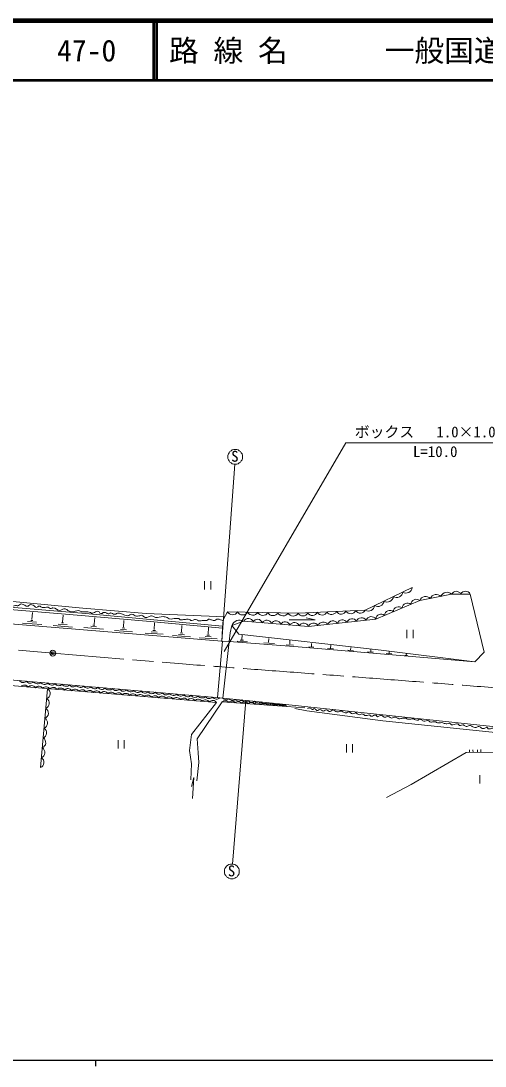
# Model space of a CAD drawing. Units: millimetres, scale not verified. Extents: x 40000 to 680000, y 20000 to 380000.
# Drawn here: x 155427 to 233628, y 204000 to 380000 of the extents above; entities that cross this region are included whole.
import ezdxf
from ezdxf.enums import TextEntityAlignment as Align

# ---------------------------------------------------------------- set-up
doc = ezdxf.new("R2010")
doc.units = ezdxf.units.MM
doc.header["$LTSCALE"] = 1000
doc.header["$PDMODE"] = 32
doc.header["$PDSIZE"] = 500
doc.linetypes.add('CHAIN', pattern=[18.5, 12, -1.5, 3.5, -1.5])
for name, color, linetype, lineweight in [('M-BGD', 7, 'Continuous', 13), ('M-BMK', 2, 'CHAIN', 13), ('M-BMK-SRVR', 3, 'Continuous', 13), ('M-STR-HTXT', 7, 'Continuous', 13), ('M-TTL', 2, 'Continuous', 140), ('M-TTL-BAND', 7, 'Continuous', 25), ('M-TTL-LINE', 7, 'Continuous', 50)]:
    doc.layers.add(name, color=color, linetype=linetype, lineweight=lineweight)
doc.layers.add('M-TTL-TXT', color=7, linetype='Continuous')
doc.styles.add('ＭＳ ゴシック', font='')
doc.styles.get('ＭＳ ゴシック').set_extended_font_data('MS Gothic')

msp = doc.modelspace()

# ---------------------------------------------------------------- linework, layer by layer
at = {"layer": 'M-BGD'}
for p, q in [((189263, 275559), (191486, 305343)), ((186376, 284237), (186376, 285636)), ((187425, 284237), (187425, 285636)), ((189263, 275558), (86983, 283856)), ((233476, 273687), (231116, 283482)), ((133712, 282996), (165670, 280245)), ((165592, 279885), (133963, 282580)), ((165883, 281138), (153468, 282311)), ((157283, 279201), (157373, 280368)), ((162453, 278781), (162544, 279949)), ((176595, 278937), (165592, 279885)), ((165670, 280245), (176564, 279271)), ((176547, 280185), (165883, 281138)), ((189759, 279654), (176547, 280185)), ((190218, 280519), (189502, 279171)), ((155720, 278596), (158944, 278339)), ((156560, 278840), (158061, 278756)), ((157096, 279048), (157443, 279041)), ((160890, 278177), (164114, 277920)), ((161731, 278420), (163232, 278337)), ((162266, 278629), (162613, 278622)), ((167567, 278264), (167880, 278233)), ((167744, 278431), (167859, 279515)), ((172697, 277914), (172774, 279033)), ((189396, 278101), (176564, 279271)), ((176595, 278937), (189362, 277760)), ((177865, 277494), (177941, 278613)), ((182462, 277077), (182538, 278196)), ((189502, 279171), (189362, 277760)), ((190947, 278166), (190681, 276962)), ((192135, 276759), (190947, 278166)), ((200633, 279174), (204980, 279159)), ((204980, 279159), (203481, 279464)), ((166024, 277868), (169360, 277576)), ((167202, 278076), (168182, 277983)), ((171189, 277337), (174247, 277142)), ((172218, 277532), (173205, 277476)), ((172482, 277775), (172933, 277761)), ((176357, 276918), (179415, 276723)), ((177385, 277112), (178372, 277057)), ((177649, 277355), (178101, 277342)), ((180954, 276501), (184012, 276306)), ((181982, 276695), (182969, 276640)), ((182247, 276938), (182698, 276925)), ((186468, 276331), (187455, 276276)), ((186732, 276575), (187184, 276561)), ((186947, 276714), (187024, 277832)), ((189362, 277760), (189263, 275558)), ((190681, 276962), (190493, 275476)), ((216105, 274051), (192135, 276759)), ((192665, 275833), (192693, 276556)), ((220466, 276057), (220466, 277457)), ((221516, 276057), (221516, 277457)), ((185439, 276137), (188497, 275942)), ((188555, 266060), (189363, 275552)), ((190493, 275476), (189175, 275565)), ((189463, 265977), (190493, 275476)), ((190493, 275476), (202117, 274610)), ((191887, 275569), (193610, 275451)), ((192367, 275729), (192950, 275701)), ((196342, 275284), (198169, 275173)), ((197148, 275381), (197189, 276014)), ((200094, 274951), (201338, 274874)), ((200706, 275034), (200734, 275659)), ((202117, 274610), (231904, 272092)), ((203957, 274595), (204768, 274530)), ((204369, 274650), (204406, 275188)), ((207594, 274382), (207635, 274877)), ((207098, 274340), (208071, 274257)), ((210526, 274025), (211471, 273932)), ((210980, 274057), (211022, 274507)), ((213806, 273770), (214826, 273682)), ((214358, 273830), (214395, 274169)), ((231904, 272092), (216105, 274051)), ((216966, 273492), (217893, 273395)), ((217443, 273511), (217462, 273803)), ((220112, 273166), (220560, 273125)), ((220350, 273212), (220377, 273450)), ((231904, 272092), (233476, 273687)), ((114168, 272438), (188931, 266028)), ((188393, 265224), (140776, 269113)), ((158735, 254268), (159926, 267549)), ((189463, 265977), (188931, 266028)), ((189463, 265977), (200083, 264889)), ((184183, 259857), (188393, 265224)), ((189352, 265317), (185147, 259126)), ((200203, 264566), (189352, 265317)), ((191084, 238019), (193324, 265581)), ((239602, 260699), (200083, 264889)), ((203237, 264301), (200203, 264566)), ((203599, 263850), (201569, 264233)), ((216410, 262165), (203599, 263850)), ((239988, 259664), (216410, 262165)), ((171799, 257469), (171799, 258868)), ((172849, 257469), (172849, 258868)), ((183851, 257125), (184183, 259857)), ((185147, 259126), (185265, 256761)), ((184183, 254878), (183851, 257125)), ((210256, 256822), (210256, 258222)), ((211305, 256822), (211305, 258222)), ((230993, 257228), (230986, 256817)), ((231590, 256827), (231555, 257277)), ((232334, 256839), (232320, 257249)), ((232925, 256849), (232911, 257339)), ((185265, 256761), (185380, 255102)), ((230413, 256807), (221195, 251440)), ((235104, 256885), (230413, 256807)), ((184081, 252197), (184183, 254878)), ((185380, 255102), (185074, 252063)), ((184546, 252570), (184157, 251091)), ((184336, 249048), (184546, 252570)), ((232748, 251587), (232748, 252987)), ((221195, 251440), (217036, 249251))]:
    msp.add_line(p, q, dxfattribs=at)
for points in [[(190218, 280519), (202134, 280253), (213439, 280801), (221332, 284588)], [(231116, 283482), (227973, 283451), (222610, 282388), (215214, 279276), (203878, 278010), (192979, 278932), (190947, 278166)]]:
    msp.add_lwpolyline(points, dxfattribs=at)
for centre in [(191525, 306593), (190961, 236775)]:
    msp.add_circle(centre, 1250, dxfattribs=at)
for centre, radius, start, end in [((218741, 283918), 1016, 236.17277, 355.1037), ((220319, 284675), 1016, 236.17277, 355.1037), ((225404, 282350), 1080, 43.70765, 158.71941), ((227192, 282704), 1080, 43.70765, 158.71941), ((228763, 283091), 867, 25.63073, 155.50944), ((230334, 283107), 867, 25.63073, 155.50944), ((215584, 282402), 1016, 236.17277, 355.1037), ((217162, 283160), 1016, 236.17277, 355.1037), ((220544, 281091), 894, 48.95983, 176.67498), ((222023, 281714), 894, 48.95983, 176.67498), ((223617, 281996), 1080, 43.70765, 158.71941), ((191080, 280975), 975, 207.87024, 329.57203), ((192782, 280937), 975, 207.87024, 329.57203), ((194485, 280899), 975, 207.87024, 329.57203), ((196187, 280861), 975, 207.87024, 329.57203), ((197889, 280823), 975, 207.87024, 329.57203), ((199591, 280785), 975, 207.87024, 329.57203), ((201294, 280747), 975, 207.87024, 329.57203), ((202922, 280696), 904, 209.30035, 336.24263), ((204537, 280774), 904, 209.30035, 336.24263), ((206152, 280852), 904, 209.30035, 336.24263), ((207767, 280930), 904, 209.30035, 336.24263), ((209382, 281008), 904, 209.30035, 336.24263), ((210997, 281086), 904, 209.30035, 336.24263), ((212612, 281165), 904, 209.30035, 336.24263), ((214005, 281645), 1016, 236.17277, 355.1037), ((216106, 279224), 894, 48.95983, 176.67498), ((217586, 279847), 894, 48.95983, 176.67498), ((219065, 280469), 894, 48.95983, 176.67498), ((192291, 277679), 1430, 61.21568, 160.08949), ((193727, 278507), 860, 19.92275, 150.40031), ((195284, 278375), 860, 19.92275, 150.40031), ((196841, 278244), 860, 19.92275, 150.40031), ((198398, 278112), 860, 19.92275, 150.40031), ((199955, 277980), 860, 19.92275, 150.40031), ((201512, 277848), 860, 19.92275, 150.40031), ((203069, 277716), 860, 19.92275, 150.40031), ((204733, 277689), 914, 33.30262, 159.44715), ((206353, 277870), 914, 33.30262, 159.44715), ((207972, 278051), 914, 33.30262, 159.44715), ((209592, 278231), 914, 33.30262, 159.44715), ((211211, 278412), 914, 33.30262, 159.44715), ((212831, 278593), 914, 33.30262, 159.44715), ((214450, 278774), 914, 33.30262, 159.44715), ((155809, 269330), 760, 212.35889, 317.83988), ((155999, 267393), 775, 33.14076, 137.52061), ((157015, 269227), 760, 212.35889, 317.83988), ((157220, 267293), 775, 33.14076, 137.52061), ((158221, 269123), 760, 212.35889, 317.83988), ((158441, 267194), 775, 33.14076, 137.52061), ((159427, 269020), 760, 212.35889, 317.83988), ((159662, 267094), 775, 33.14076, 137.52061), ((159409, 266759), 945, 292.95558, 56.79811), ((160633, 268916), 760, 212.35889, 317.83988), ((160883, 266994), 775, 33.14076, 137.52061), ((161838, 268813), 760, 212.35889, 317.83988), ((162104, 266895), 775, 33.14076, 137.52061), ((163044, 268710), 760, 212.35889, 317.83988), ((163325, 266795), 775, 33.14076, 137.52061), ((164250, 268606), 760, 212.35889, 317.83988), ((165456, 268503), 760, 212.35889, 317.83988), ((166662, 268399), 760, 212.35889, 317.83988), ((167868, 268296), 760, 212.35889, 317.83988), ((169073, 268193), 760, 212.35889, 317.83988), ((170279, 268089), 760, 212.35889, 317.83988), ((171485, 267986), 760, 212.35889, 317.83988), ((159260, 265099), 945, 292.95558, 56.79811), ((164546, 266695), 775, 33.14076, 137.52061), ((165767, 266595), 775, 33.14076, 137.52061), ((166988, 266496), 775, 33.14076, 137.52061), ((168209, 266396), 775, 33.14076, 137.52061), ((169430, 266296), 775, 33.14076, 137.52061), ((170651, 266197), 775, 33.14076, 137.52061), ((171872, 266097), 775, 33.14076, 137.52061), ((172691, 267882), 760, 212.35889, 317.83988), ((173093, 265997), 775, 33.14076, 137.52061), ((173897, 267779), 760, 212.35889, 317.83988), ((174314, 265897), 775, 33.14076, 137.52061), ((175103, 267676), 760, 212.35889, 317.83988), ((175535, 265798), 775, 33.14076, 137.52061), ((176309, 267572), 760, 212.35889, 317.83988), ((176756, 265698), 775, 33.14076, 137.52061), ((177514, 267469), 760, 212.35889, 317.83988), ((177977, 265598), 775, 33.14076, 137.52061), ((178720, 267366), 760, 212.35889, 317.83988), ((179198, 265498), 775, 33.14076, 137.52061), ((179926, 267262), 760, 212.35889, 317.83988), ((180419, 265399), 775, 33.14076, 137.52061), ((181132, 267159), 760, 212.35889, 317.83988), ((181639, 265299), 775, 33.14076, 137.52061), ((182338, 267055), 760, 212.35889, 317.83988), ((182860, 265199), 775, 33.14076, 137.52061), ((183544, 266952), 760, 212.35889, 317.83988), ((184081, 265100), 775, 33.14076, 137.52061), ((184749, 266849), 760, 212.35889, 317.83988), ((185302, 265000), 775, 33.14076, 137.52061), ((185955, 266745), 760, 212.35889, 317.83988), ((187161, 266642), 760, 212.35889, 317.83988), ((188367, 266538), 760, 212.35889, 317.83988), ((190039, 266365), 695, 213.9552, 314.34471), ((191101, 266256), 695, 213.9552, 314.34471), ((159111, 263439), 945, 292.95558, 56.79811), ((186523, 264900), 775, 33.14076, 137.52061), ((187744, 264800), 775, 33.14076, 137.52061), ((189862, 264814), 717, 36.67027, 135.41669), ((190947, 264739), 717, 36.67027, 135.41669), ((192033, 264664), 717, 36.67027, 135.41669), ((192163, 266147), 695, 213.9552, 314.34471), ((193118, 264589), 717, 36.67027, 135.41669), ((193225, 266038), 695, 213.9552, 314.34471), ((194203, 264514), 717, 36.67027, 135.41669), ((194287, 265930), 695, 213.9552, 314.34471), ((195349, 265821), 695, 213.9552, 314.34471), ((195288, 264439), 717, 36.67027, 135.41669), ((196411, 265712), 695, 213.9552, 314.34471), ((196373, 264364), 717, 36.67027, 135.41669), ((197473, 265603), 695, 213.9552, 314.34471), ((197458, 264289), 717, 36.67027, 135.41669), ((198535, 265494), 695, 213.9552, 314.34471), ((198543, 264214), 717, 36.67027, 135.41669), ((199597, 265386), 695, 213.9552, 314.34471), ((199629, 264139), 717, 36.67027, 135.41669), ((158962, 261778), 945, 292.95558, 56.79811), ((158813, 260118), 945, 292.95558, 56.79811), ((158665, 258458), 945, 292.95558, 56.79811), ((158516, 256798), 945, 292.95558, 56.79811), ((158367, 255137), 945, 292.95558, 56.79811)]:
    msp.add_arc(centre, radius, start, end, dxfattribs=at)
for points, knots in [([(144958, 290908), (145073, 290846), (145169, 290805), (145208, 290679), (145239, 290582), (145166, 290515), (145198, 290418), (145245, 290278), (145290, 290199), (145396, 290095), (145459, 290033), (145536, 290044), (145584, 289970), (145634, 289891), (145603, 289824), (145604, 289730), (145606, 289612), (145539, 289532), (145594, 289428), (145690, 289246), (145936, 289337), (146053, 289167), (146159, 289012), (146030, 288861), (146105, 288688), (146156, 288569), (146225, 288522), (146324, 288438), (146424, 288352), (146550, 288370), (146605, 288250), (146665, 288121), (146537, 288010), (146605, 287885), (146707, 287698), (146879, 287698), (147043, 287562), (147165, 287461), (147261, 287421), (147335, 287281), (147412, 287133), (147261, 287003), (147335, 286853), (147385, 286752), (147459, 286727), (147554, 286666), (147662, 286595), (147757, 286604), (147846, 286509), (147912, 286438), (147867, 286357), (147908, 286269), (147984, 286109), (148004, 285987), (148148, 285884), (148234, 285822), (148328, 285858), (148398, 285779), (148498, 285667), (148423, 285543), (148481, 285404), (148556, 285228), (148597, 285108), (148752, 284998), (148871, 284913), (148998, 284979), (149107, 284883), (149222, 284782), (149176, 284654), (149222, 284508), (149258, 284390), (149215, 284278), (149315, 284205), (149418, 284131), (149524, 284229), (149639, 284174), (149743, 284125), (149799, 284070), (149847, 283966), (149893, 283866), (149790, 283778), (149847, 283684), (149941, 283530), (150117, 283560), (150222, 283413), (150284, 283327), (150169, 283207), (150254, 283142), (150366, 283056), (150467, 283075), (150608, 283069), (150694, 283066), (150749, 283115), (150827, 283080), (151023, 282991), (150936, 282742), (151098, 282600), (151257, 282460), (151402, 282462), (151567, 282329), (151756, 282177), (151789, 282017), (151974, 281860), (152119, 281737), (152200, 281651), (152380, 281589), (152634, 281502), (152791, 281500), (153058, 281474), (153208, 281460), (153293, 281458), (153443, 281453), (153684, 281446), (153820, 281417), (154058, 281443), (154244, 281463), (154342, 281516), (154527, 281537), (154730, 281560), (154860, 281461), (155049, 281537), (155199, 281598), (155215, 281755), (155372, 281797), (155593, 281857), (155729, 281750), (155945, 281672), (156161, 281595), (156248, 281408), (156477, 281422), (156739, 281438), (156822, 281675), (157081, 281714), (157248, 281739), (157343, 281665), (157498, 281599), (157732, 281502), (157788, 281253), (158040, 281245), (158259, 281238), (158333, 281472), (158551, 281474), (158754, 281476), (158800, 281249), (158999, 281214), (159401, 281143), (159646, 281353), (160042, 281255), (160187, 281219), (160215, 281089), (160355, 281036), (160476, 280991), (160554, 281073), (160678, 281109), (160740, 281128), (160770, 281155), (160834, 281162), (161317, 281215), (161520, 280671), (162002, 280734), (162217, 280763), (162298, 280918), (162512, 280953), (162709, 280985), (162832, 281011), (163023, 280953), (163213, 280896), (163263, 280752), (163440, 280661), (163659, 280549), (163799, 280489), (164045, 280484), (164485, 280474), (164710, 280725), (165150, 280703), (165384, 280691), (165481, 280532), (165713, 280494), (165914, 280462), (166030, 280522), (166234, 280515), (166600, 280504), (166804, 280450), (167162, 280369), (167285, 280341), (167339, 280235), (167464, 280255), (167756, 280301), (167871, 280494), (168162, 280547), (168335, 280577), (168466, 280615), (168611, 280515), (168697, 280455), (168644, 280328), (168736, 280275), (168861, 280204), (168965, 280163), (169100, 280213), (169195, 280248), (169204, 280345), (169299, 280380), (169440, 280432), (169538, 280406), (169684, 280369), (169862, 280324), (169919, 280179), (170101, 280150), (170208, 280133), (170274, 280167), (170372, 280213), (170430, 280240), (170445, 280292), (170508, 280307), (170798, 280376), (170940, 280051), (171237, 280077), (171502, 280101), (171618, 280285), (171884, 280286), (172150, 280287), (172285, 280174), (172540, 280098), (172871, 280000), (173040, 279824), (173385, 279838), (173694, 279850), (173826, 280080), (174135, 280088), (174452, 280096), (174561, 279799), (174875, 279754), (175042, 279731), (175137, 279771), (175303, 279796), (175516, 279828), (175635, 279949), (175845, 279900), (176079, 279846), (176121, 279608), (176356, 279556), (176586, 279505), (176722, 279601), (176950, 279660), (177138, 279710), (177225, 279845), (177419, 279827), (177603, 279810), (177687, 279723), (177857, 279650), (177960, 279605), (178005, 279534), (178117, 279525), (178612, 279486), (178882, 279691), (179379, 279681), (179649, 279676), (179805, 279636), (180056, 279535), (180218, 279471), (180260, 279322), (180432, 279296), (180863, 279230), (181110, 279357), (181547, 279369), (181742, 279374), (181865, 279430), (182047, 279358), (182160, 279314), (182159, 279179), (182277, 279150), (182554, 279080), (182721, 279191), (183006, 279212), (183242, 279229), (183376, 279271), (183611, 279244), (183869, 279213), (183976, 279019), (184236, 279014), (184417, 279011), (184480, 279163), (184653, 279212), (184732, 279234), (184781, 279232), (184862, 279223), (185141, 279191), (185248, 278960), (185529, 278952), (185756, 278945), (185876, 279023), (186102, 279045), (186362, 279072), (186528, 278948), (186769, 279045), (186893, 279095), (186912, 279218), (187040, 279254), (187235, 279308), (187344, 279172), (187541, 279129), (187755, 279082), (187883, 278962), (188093, 279025), (188239, 279068), (188273, 279191), (188416, 279244), (188731, 279358), (188934, 279170), (189261, 279098), (189351, 279078), (189445, 278976), (189489, 279035)], [0, 0, 0, 0, 1, 1, 1, 2, 2, 2, 3, 3, 3, 4, 4, 4, 5, 5, 5, 6, 6, 6, 7, 7, 7, 8, 8, 8, 9, 9, 9, 10, 10, 10, 11, 11, 11, 12, 12, 12, 13, 13, 13, 14, 14, 14, 15, 15, 15, 16, 16, 16, 17, 17, 17, 18, 18, 18, 19, 19, 19, 20, 20, 20, 21, 21, 21, 22, 22, 22, 23, 23, 23, 24, 24, 24, 25, 25, 25, 26, 26, 26, 27, 27, 27, 28, 28, 28, 29, 29, 29, 30, 30, 30, 31, 31, 31, 32, 32, 32, 33, 33, 33, 34, 34, 34, 35, 35, 35, 36, 36, 36, 37, 37, 37, 38, 38, 38, 39, 39, 39, 40, 40, 40, 41, 41, 41, 42, 42, 42, 43, 43, 43, 44, 44, 44, 45, 45, 45, 46, 46, 46, 47, 47, 47, 48, 48, 48, 49, 49, 49, 50, 50, 50, 51, 51, 51, 52, 52, 52, 53, 53, 53, 54, 54, 54, 55, 55, 55, 56, 56, 56, 57, 57, 57, 58, 58, 58, 59, 59, 59, 60, 60, 60, 61, 61, 61, 62, 62, 62, 63, 63, 63, 64, 64, 64, 65, 65, 65, 66, 66, 66, 67, 67, 67, 68, 68, 68, 69, 69, 69, 70, 70, 70, 71, 71, 71, 72, 72, 72, 73, 73, 73, 74, 74, 74, 75, 75, 75, 76, 76, 76, 77, 77, 77, 78, 78, 78, 79, 79, 79, 80, 80, 80, 81, 81, 81, 82, 82, 82, 83, 83, 83, 84, 84, 84, 85, 85, 85, 86, 86, 86, 87, 87, 87, 88, 88, 88, 89, 89, 89, 90, 90, 90, 91, 91, 91, 92, 92, 92, 93, 93, 93, 94, 94, 94, 95, 95, 95, 96, 96, 96, 97, 97, 97, 98, 98, 98, 99, 99, 99, 100, 100, 100, 101, 101, 101, 102, 102, 102, 103, 103, 103, 104, 104, 104, 104]), ([(203694, 264212), (203818, 264277), (203883, 264323), (204014, 264316), (204095, 264311), (204139, 264294), (204215, 264267), (204373, 264212), (204419, 264030), (204584, 264052), (204661, 264062), (204671, 264142), (204744, 264170), (204807, 264195), (204850, 264194), (204917, 264184), (205132, 264153), (205161, 263846), (205376, 263871), (205408, 263875), (205424, 263886), (205452, 263899), (205581, 263959), (205630, 264077), (205772, 264073), (206040, 264064), (206116, 263747), (206384, 263760), (206516, 263766), (206555, 263877), (206675, 263934), (206751, 263969), (206794, 264002), (206877, 264003), (207099, 264007), (207135, 263707), (207357, 263697), (207471, 263692), (207536, 263722), (207641, 263767), (207777, 263824), (207814, 263960), (207961, 263968), (208263, 263986), (208356, 263664), (208656, 263628), (208883, 263600), (209000, 263729), (209226, 263760), (209323, 263773), (209380, 263785), (209476, 263767), (209646, 263734), (209692, 263592), (209858, 263544), (210021, 263498), (210123, 263479), (210289, 263510), (210432, 263536), (210486, 263642), (210630, 263656), (210823, 263674), (210905, 263528), (211074, 263433), (211129, 263403), (211144, 263343), (211207, 263343), (211394, 263343), (211508, 263356), (211679, 263433), (211710, 263447), (211723, 263467), (211756, 263475), (211948, 263523), (212026, 263326), (212207, 263246), (212291, 263209), (212332, 263148), (212423, 263155), (212601, 263170), (212682, 263274), (212860, 263294), (212949, 263304), (213000, 263273), (213083, 263239), (213211, 263185), (213243, 263080), (213375, 263037), (213509, 262994), (213597, 263033), (213736, 263058), (213875, 263082), (213943, 263163), (214084, 263155), (214264, 263146), (214293, 262922), (214473, 262905), (214536, 262899), (214573, 262912), (214633, 262933), (214778, 262984), (214844, 263058), (214994, 263093), (215100, 263117), (215173, 263112), (215272, 263065), (215388, 263010), (215382, 262860), (215508, 262836), (215704, 262798), (215790, 262989), (215988, 263009), (216135, 263025), (216231, 263028), (216363, 262961), (216438, 262922), (216444, 262852), (216516, 262808), (216598, 262757), (216655, 262731), (216752, 262731), (216953, 262733), (217038, 262906), (217239, 262898), (217417, 262891), (217494, 262786), (217656, 262711), (217740, 262671), (217778, 262607), (217871, 262606), (218092, 262604), (218193, 262777), (218413, 262766), (218620, 262756), (218719, 262660), (218907, 262572), (218978, 262538), (219001, 262472), (219080, 262467), (219344, 262451), (219485, 262552), (219747, 262585), (219923, 262608), (220024, 262622), (220199, 262599), (220413, 262571), (220500, 262430), (220713, 262398), (220877, 262373), (220972, 262405), (221137, 262419), (221298, 262432), (221388, 262494), (221547, 262467), (221692, 262443), (221737, 262326), (221881, 262294), (222053, 262255), (222165, 262210), (222333, 262266), (222398, 262287), (222414, 262339), (222479, 262363), (222576, 262400), (222641, 262413), (222743, 262391), (222926, 262351), (222981, 262212), (223160, 262155), (223288, 262113), (223365, 262084), (223500, 262092), (223672, 262103), (223753, 262224), (223924, 262210), (224104, 262196), (224167, 262064), (224334, 261995), (224432, 261955), (224486, 261912), (224591, 261911), (224725, 261911), (224791, 261987), (224925, 261995), (225072, 262003), (225158, 261992), (225300, 261953), (225431, 261917), (225487, 261844), (225620, 261814), (225723, 261791), (225785, 261791), (225891, 261793), (226074, 261797), (226174, 261866), (226356, 261849), (226578, 261828), (226678, 261703), (226898, 261668), (227008, 261651), (227072, 261644), (227183, 261654), (227370, 261671), (227470, 261759), (227656, 261738), (227817, 261719), (227822, 261503), (227982, 261480), (228302, 261436), (228474, 261603), (228796, 261619), (228916, 261626), (229001, 261652), (229101, 261585), (229197, 261521), (229199, 261419), (229303, 261369), (229368, 261338), (229412, 261328), (229484, 261335), (229636, 261348), (229699, 261472), (229852, 261467), (230055, 261459), (230131, 261313), (230324, 261251), (230410, 261224), (230457, 261190), (230547, 261196), (230787, 261211), (230905, 261357), (231144, 261342), (231334, 261329), (231411, 261213), (231582, 261133), (231701, 261077), (231758, 261012), (231888, 260994), (231983, 260981), (232039, 260999), (232131, 261022), (232321, 261069), (232403, 261224), (232597, 261203), (232841, 261175), (232887, 260922), (233125, 260862), (233257, 260829), (233341, 260822), (233473, 260855), (233664, 260903), (233742, 261071), (233938, 261050), (234062, 261036), (234038, 260861), (234154, 260813), (234297, 260755), (234396, 260781), (234550, 260799), (234712, 260819), (234784, 260948), (234946, 260931), (235134, 260912), (235194, 260733), (235384, 260723), (235635, 260710), (235793, 260731), (236016, 260848), (236061, 260872), (236074, 260904), (236120, 260925), (236268, 260989), (236385, 260922), (236523, 260841), (236588, 260803), (236506, 260700), (236565, 260654), (236696, 260549), (236825, 260489), (236982, 260549), (237121, 260602), (237131, 260752), (237274, 260792), (237480, 260850), (237581, 260660), (237767, 260556), (237835, 260518), (237850, 260443), (237927, 260438), (238161, 260423), (238270, 260619), (238504, 260605), (238720, 260592), (238807, 260457), (239004, 260369), (239099, 260326), (239145, 260279), (239248, 260264), (239384, 260245), (239460, 260296), (239586, 260363)], [0, 0, 0, 0, 1, 1, 1, 2, 2, 2, 3, 3, 3, 4, 4, 4, 5, 5, 5, 6, 6, 6, 7, 7, 7, 8, 8, 8, 9, 9, 9, 10, 10, 10, 11, 11, 11, 12, 12, 12, 13, 13, 13, 14, 14, 14, 15, 15, 15, 16, 16, 16, 17, 17, 17, 18, 18, 18, 19, 19, 19, 20, 20, 20, 21, 21, 21, 22, 22, 22, 23, 23, 23, 24, 24, 24, 25, 25, 25, 26, 26, 26, 27, 27, 27, 28, 28, 28, 29, 29, 29, 30, 30, 30, 31, 31, 31, 32, 32, 32, 33, 33, 33, 34, 34, 34, 35, 35, 35, 36, 36, 36, 37, 37, 37, 38, 38, 38, 39, 39, 39, 40, 40, 40, 41, 41, 41, 42, 42, 42, 43, 43, 43, 44, 44, 44, 45, 45, 45, 46, 46, 46, 47, 47, 47, 48, 48, 48, 49, 49, 49, 50, 50, 50, 51, 51, 51, 52, 52, 52, 53, 53, 53, 54, 54, 54, 55, 55, 55, 56, 56, 56, 57, 57, 57, 58, 58, 58, 59, 59, 59, 60, 60, 60, 61, 61, 61, 62, 62, 62, 63, 63, 63, 64, 64, 64, 65, 65, 65, 66, 66, 66, 67, 67, 67, 68, 68, 68, 69, 69, 69, 70, 70, 70, 71, 71, 71, 72, 72, 72, 73, 73, 73, 74, 74, 74, 75, 75, 75, 76, 76, 76, 77, 77, 77, 78, 78, 78, 79, 79, 79, 80, 80, 80, 81, 81, 81, 82, 82, 82, 83, 83, 83, 84, 84, 84, 85, 85, 85, 86, 86, 86, 87, 87, 87, 88, 88, 88, 89, 89, 89, 90, 90, 90, 91, 91, 91, 92, 92, 92, 93, 93, 93, 94, 94, 94, 95, 95, 95, 96, 96, 96, 97, 97, 97, 98, 98, 98, 99, 99, 99, 100, 100, 100, 100])]:
    msp.add_open_spline(points, degree=3, knots=knots, dxfattribs=at)
at = {"layer": 'M-BMK'}
for p, q in [((62838, 281696), (160799, 273533)), ((160799, 273533), (182641, 271713))]:
    msp.add_line(p, q, dxfattribs=at)
msp.add_arc((-848871, -13655117), 13964978, 85.44507, 85.76404, dxfattribs=at)
at = {"layer": 'M-BMK-SRVR'}
msp.add_circle((160799, 273533), 500, dxfattribs=at)
msp.add_point((160799, 273533), dxfattribs=at)
at = {"layer": 'M-STR-HTXT'}
for p, q in [((189686, 273805), (210153, 308969)), ((210153, 308969), (237153, 308969))]:
    msp.add_line(p, q, dxfattribs=at)
at = {"layer": 'M-TTL'}
msp.add_line((680000, 380000), (40000, 380000), dxfattribs=at)
at = {"layer": 'M-TTL-BAND'}
for p, q in [((40000, 205000), (579000, 205000)), ((168000, 205000), (168000, 204000))]:
    msp.add_line(p, q, dxfattribs=at)
at = {"layer": 'M-TTL-LINE'}
for p, q in [((177750, 380000), (177750, 370000)), ((178250, 380000), (178250, 370000)), ((40000, 370000), (680000, 370000))]:
    msp.add_line(p, q, dxfattribs=at)

# ---------------------------------------------------------------- texts
at = {"layer": 'M-BGD', "style": 'ＭＳ ゴシック'}
for p in [(190847, 305219), (190282, 235401)]:
    msp.add_text('S', height=1833, dxfattribs=at).set_placement(p, align=Align.BOTTOM_LEFT)
at = {"layer": 'M-STR-HTXT', "style": 'ＭＳ ゴシック'}
for s, p in [('ボックス\u3000 1.0×1.0', (211676, 309326)), ('L=10.0', (221486, 306012))]:
    msp.add_text(s, height=1833, dxfattribs=at).set_placement(p, align=Align.BOTTOM_LEFT)
at = {"layer": 'M-TTL-TXT', "style": 'ＭＳ ゴシック'}
for s, p in [('47-0', (161521, 375000)), ('路 線 名', (180380, 375000)), ('一般国道489号', (216734, 375000))]:
    msp.add_text(s, height=3666, dxfattribs=at).set_placement(p, align=Align.MIDDLE_LEFT)

doc.saveas('drawing.dxf')
